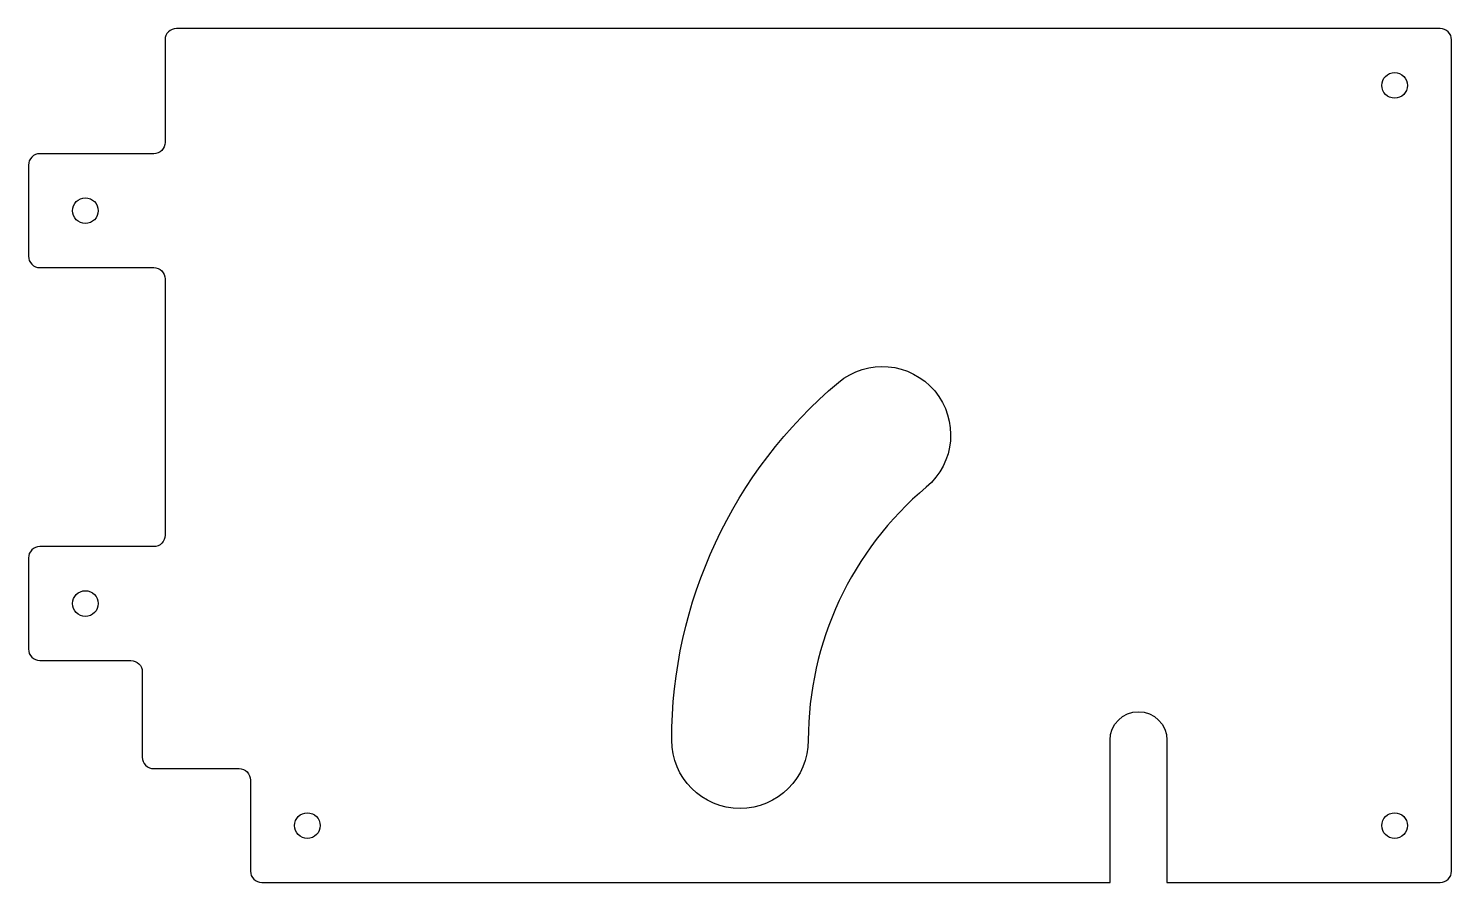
# Model space of a CAD drawing. Header units: millimetres. Extents: x -125 to 125, y -75 to 75.
import ezdxf

# ---------------------------------------------------------------- set-up
doc = ezdxf.new("R2010")
doc.units = ezdxf.units.MM

msp = doc.modelspace()

# ---------------------------------------------------------------- linework, layer by layer
for points in [[(-99, 75, 0.414214), (-101, 73), (-101, 55, -0.414214), (-103, 53), (-123, 53, 0.414214), (-125, 51), (-125, 35, 0.414214), (-123, 33), (-103, 33, -0.414214), (-101, 31), (-101, -14, -0.414214), (-103, -16), (-123, -16, 0.414214), (-125, -18), (-125, -34, 0.414214), (-123, -36), (-107, -36, -0.414214), (-105, -38), (-105, -53, 0.414214), (-103, -55), (-88, -55, -0.414214), (-86, -57), (-86, -73, 0.414214), (-84, -75), (65, -75), (65, -50, -1), (75, -50), (75, -75), (123, -75, 0.414214), (125, -73), (125, 73, 0.414214), (123, 75)], [(12, -50, -1), (-12, -50, -0.221695), (17.29, 12.82, -1), (32.72, -5.57, 0.221695)]]:
    msp.add_lwpolyline(points, format="xyb", close=True)
for centre in [(115, 65), (-115, 43), (-115, -26), (-76, -65), (115, -65)]:
    msp.add_circle(centre, 2.25)

doc.saveas('drawing.dxf')
